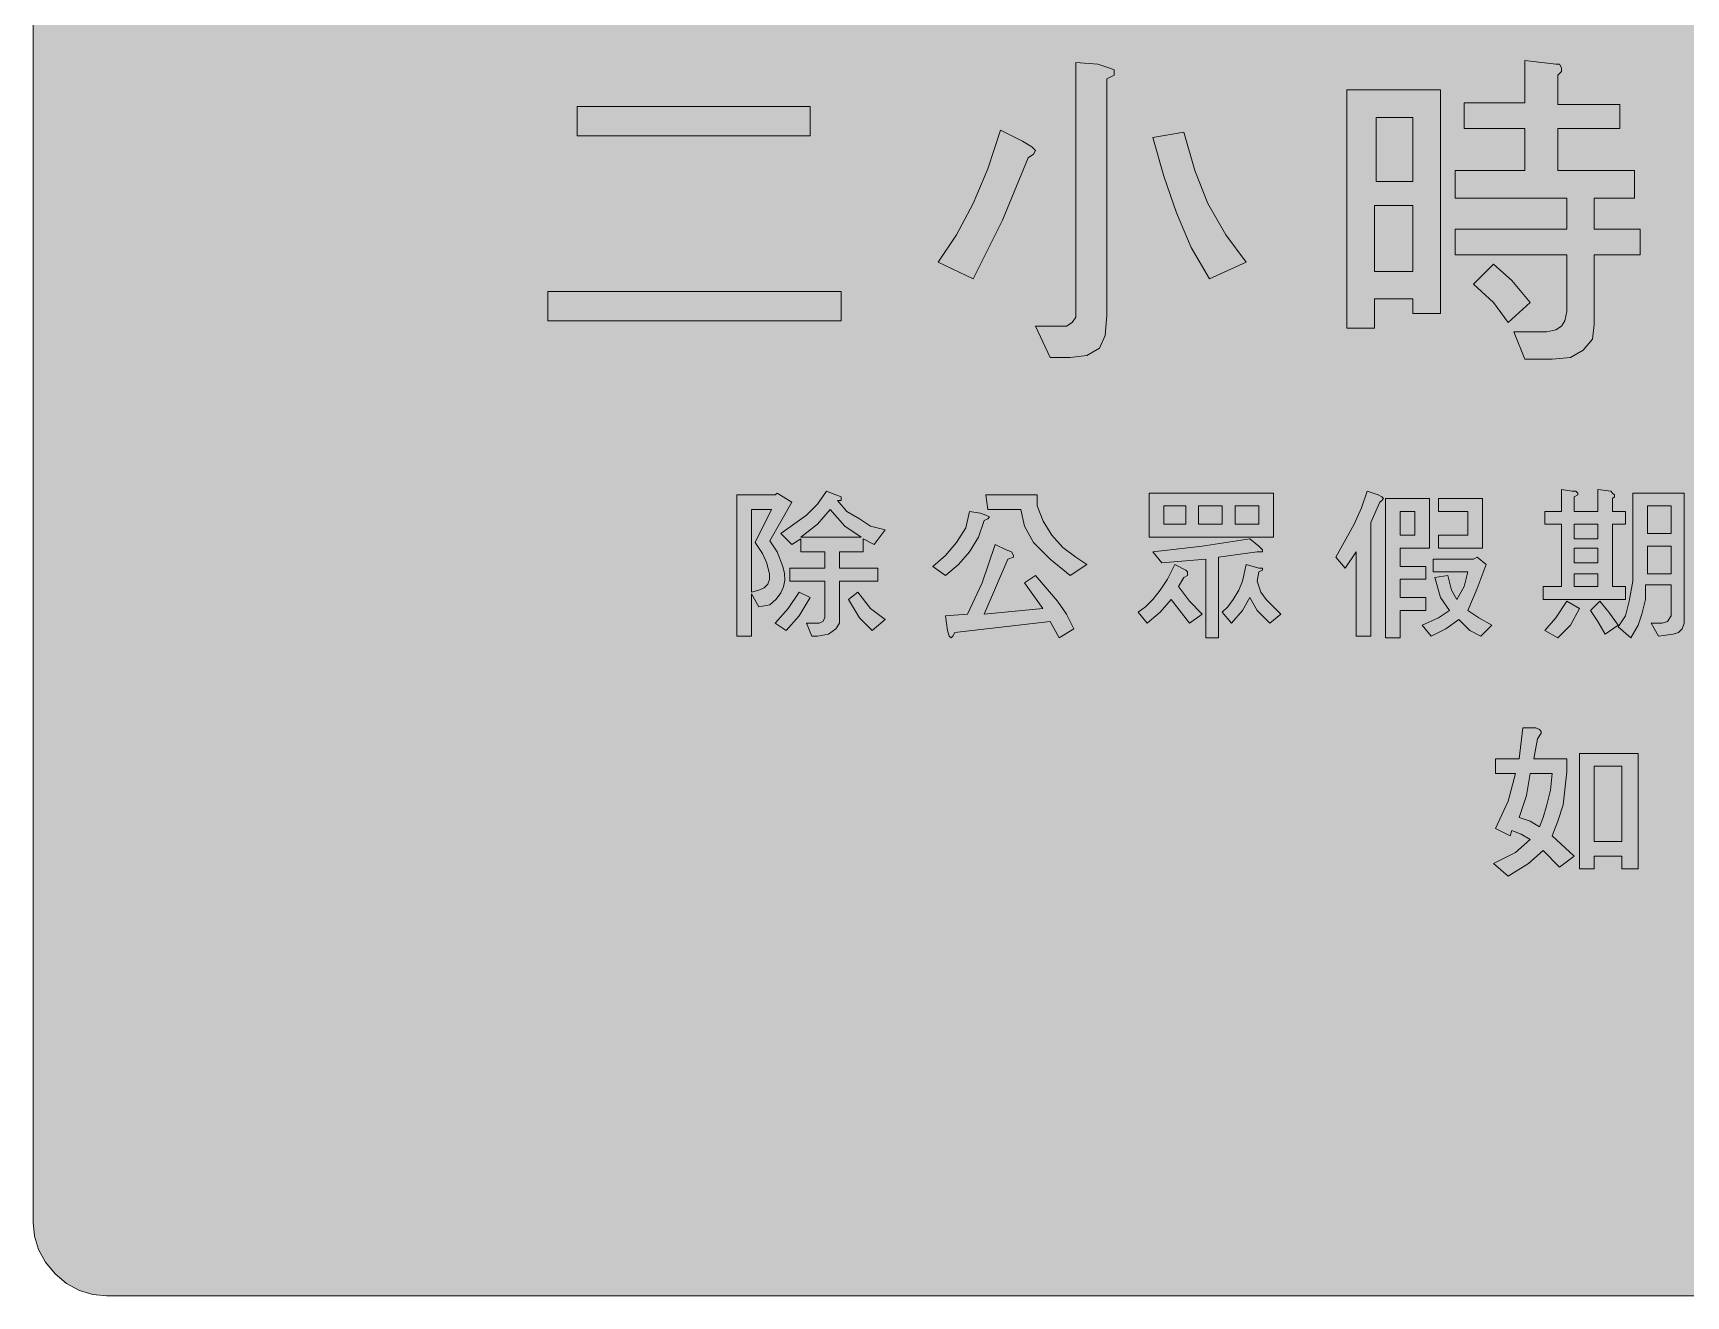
# Model space of a CAD drawing. Header units: metres. Extents: x 10 to 559, y 12 to 260.
# Drawn here: x 10.3 to 172.6, y 12.1 to 136.1 of the extents above; entities that cross this region are included whole.
import ezdxf

# ---------------------------------------------------------------- set-up
doc = ezdxf.new("R2010")
doc.units = ezdxf.units.M
doc.layers.add('FILL_BLUE_0000FF', color=7, linetype='Continuous', true_color=0x0000ff)
doc.layers.add('FILL_WHITE_FFFFFF', color=7, linetype='Continuous', true_color=0xffffff)

msp = doc.modelspace()

# ---------------------------------------------------------------- hatches: boundary and pattern name
at = {"layer": 'FILL_BLUE_0000FF', "true_color": 0x0000ff}
h = msp.add_hatch(color=7, dxfattribs=at)
h.dxf.hatch_style = 1
h.paths.add_polyline_path([(553.87, 259.97), (555.21, 259.58), (556.42, 258.96), (557.46, 258.12), (558.3, 256.98), (558.92, 255.74), (559.31, 254.42), (559.44, 253.08), (559.44, 19.26), (559.4, 17.91), (559.08, 16.56), (558.41, 15.32), (557.46, 14.22), (556.32, 13.28), (555.08, 12.6), (553.76, 12.2), (552.42, 12.06), (17.46, 12.06), (16.12, 12.19), (14.81, 12.6), (13.56, 13.28), (12.42, 14.22), (11.48, 15.36), (10.8, 16.61), (10.4, 17.92), (10.26, 19.26), (10.26, 253.08), (10.4, 254.34), (10.8, 255.6), (11.48, 256.93), (12.42, 258.12), (13.52, 259.04), (14.12, 259.36), (14.76, 259.56), (16.11, 259.97), (17.46, 260.1), (552.42, 260.1), (553.87, 259.97)])
at = {"layer": 'FILL_WHITE_FFFFFF', "true_color": 0xffffff}
h = msp.add_hatch(color=7, dxfattribs=at)
h.dxf.hatch_style = 1
h.paths.add_polyline_path([(115.92, 132.66), (116.46, 132.48), (116.46, 131.94), (115.74, 131.58), (115.74, 108.36), (115.56, 106.38), (115.02, 105.12), (113.76, 104.4), (112.14, 104.22), (110.16, 104.22), (108.72, 107.28), (111.78, 107.28), (112.32, 107.64), (112.68, 108.18), (112.68, 133.2), (114.84, 133.02), (115.92, 132.66)])
h = msp.add_hatch(color=7, dxfattribs=at)
h.dxf.hatch_style = 1
h.paths.add_polyline_path([(156.78, 126.72), (150.84, 126.72), (150.84, 129.24), (156.78, 129.24), (156.78, 133.38), (159.84, 133.02), (160.2, 133.02), (160.38, 132.66), (160.38, 132.3), (160.02, 131.94), (160.02, 129.06), (166.14, 129.06), (166.14, 126.72), (160.02, 126.72), (160.02, 122.58), (167.58, 122.58), (167.58, 119.88), (163.62, 119.88), (163.62, 116.82), (168.12, 116.82), (168.12, 114.3), (163.62, 114.3), (163.62, 107.46), (163.44, 106.02), (162.54, 104.94), (161.28, 104.22), (159.48, 104.04), (156.78, 104.04), (155.7, 106.74), (158.94, 106.74), (159.84, 106.92), (160.38, 107.28), (160.74, 107.82), (160.92, 108.72), (160.92, 114.3), (149.94, 114.3), (149.94, 116.82), (160.92, 116.82), (160.92, 119.88), (149.94, 119.88), (149.94, 122.58), (156.78, 122.58), (156.78, 126.72)])
h = msp.add_hatch(color=7, dxfattribs=at)
h.dxf.hatch_style = 1
h.paths.add_polyline_path([(145.8, 108.54), (145.8, 109.98), (142.02, 109.98), (142.02, 107.1), (139.32, 107.1), (139.32, 130.5), (148.5, 130.5), (148.5, 108.54), (145.8, 108.54)])
h.paths.add_polyline_path([(142.2, 127.8), (142.2, 121.5), (145.8, 121.5), (145.8, 127.8), (142.2, 127.8)], flags=16)
h.paths.add_polyline_path([(145.8, 119.16), (142.02, 119.16), (142.02, 112.68), (145.8, 112.68), (145.8, 119.16)], flags=16)
h = msp.add_hatch(color=7, dxfattribs=at)
h.dxf.hatch_style = 1
h.paths.add_polyline_path([(86.58, 128.88), (86.58, 126), (63.72, 126), (63.72, 128.88), (86.58, 128.88)])
h = msp.add_hatch(color=7, dxfattribs=at)
h.dxf.hatch_style = 1
h.paths.add_polyline_path([(100.98, 116.28), (102.6, 119.34), (104.04, 122.76), (105.3, 126.54), (107.46, 125.46), (108.36, 124.92), (108.72, 124.56), (108.54, 124.2), (108, 123.84), (105.48, 117.72), (102.6, 111.96), (99.18, 113.58), (100.98, 116.28)])
h = msp.add_hatch(color=7, dxfattribs=at)
h.dxf.hatch_style = 1
h.paths.add_polyline_path([(124.02, 115.02), (122.58, 118.44), (121.32, 122.04), (120.24, 125.82), (123.3, 126.36), (124.38, 122.58), (125.64, 119.34), (127.44, 116.28), (129.42, 113.58), (125.82, 111.96), (124.02, 115.02)])
h = msp.add_hatch(color=7, dxfattribs=at)
h.dxf.hatch_style = 1
h.paths.add_polyline_path([(155.52, 111.78), (157.32, 109.62), (155.16, 107.64), (153.72, 109.62), (151.74, 111.42), (153.72, 113.4), (155.52, 111.78)])
h = msp.add_hatch(color=7, dxfattribs=at)
h.dxf.hatch_style = 1
h.paths.add_polyline_path([(89.64, 110.7), (89.64, 107.82), (60.84, 107.82), (60.84, 110.7), (89.64, 110.7)])
h = msp.add_hatch(color=7, dxfattribs=at)
h.dxf.hatch_style = 1
h.paths.add_polyline_path([(89.64, 90.18), (89.28, 90.18), (90.18, 89.1), (91.44, 88.38), (92.52, 87.66), (93.96, 87.3), (92.88, 85.86), (91.8, 86.4), (91.8, 85.14), (89.46, 85.14), (89.46, 83.52), (93.24, 83.52), (93.24, 82.26), (89.46, 82.26), (89.46, 78.12), (89.1, 77.58), (88.38, 77.04), (87.3, 76.86), (86.76, 76.86), (86.22, 78.12), (87.48, 78.12), (87.84, 78.3), (88.02, 78.66), (88.02, 82.26), (84.6, 82.26), (84.6, 83.52), (88.02, 83.52), (88.02, 85.14), (85.68, 85.14), (85.68, 86.4), (84.78, 85.86), (83.7, 86.94), (86.22, 88.74), (87.3, 89.82), (88.2, 91.08), (89.1, 90.72), (89.64, 90.54), (89.64, 90.18)])
h.paths.add_polyline_path([(85.68, 86.58), (91.62, 86.58), (90, 87.66), (88.56, 89.28), (87.3, 87.84), (85.68, 86.58)], flags=16)
h = msp.add_hatch(color=7, dxfattribs=at)
h.dxf.hatch_style = 1
h.paths.add_polyline_path([(142.74, 90.54), (142.92, 90.36), (142.74, 90.18), (142.56, 90), (141.66, 88.02), (141.66, 76.86), (140.22, 76.86), (140.22, 85.14), (139.14, 83.52), (138.24, 84.6), (140.04, 87.84), (140.76, 89.46), (141.3, 91.08), (142.38, 90.72), (142.74, 90.54)])
h = msp.add_hatch(color=7, dxfattribs=at)
h.dxf.hatch_style = 1
h.paths.add_polyline_path([(161.82, 91.08), (162, 90.9), (162, 90.72), (161.64, 90.54), (161.64, 89.1), (163.98, 89.1), (163.98, 91.26), (165.24, 91.08), (165.42, 90.9), (165.6, 90.72), (165.6, 90.54), (165.42, 90.36), (165.42, 89.1), (166.68, 89.1), (166.68, 87.84), (165.42, 87.84), (165.42, 81.72), (166.68, 81.72), (166.68, 80.46), (158.58, 80.46), (158.58, 81.72), (160.38, 81.72), (160.38, 87.84), (158.76, 87.84), (158.76, 89.1), (160.38, 89.1), (160.38, 91.26), (161.46, 91.08), (161.82, 91.08)])
h.paths.add_polyline_path([(161.64, 84.06), (163.98, 84.06), (163.98, 85.5), (161.64, 85.5), (161.64, 84.06)], flags=16)
h.paths.add_polyline_path([(161.64, 82.98), (161.64, 81.72), (163.98, 81.72), (163.98, 82.98), (161.64, 82.98)], flags=16)
h.paths.add_polyline_path([(163.98, 87.84), (161.64, 87.84), (161.64, 86.4), (163.98, 86.4), (163.98, 87.84)], flags=16)
h = msp.add_hatch(color=7, dxfattribs=at)
h.dxf.hatch_style = 1
h.paths.add_polyline_path([(83.34, 90.9), (84.78, 90), (82.62, 86.22), (83.34, 85.14), (83.92, 83.69), (84.07, 83.01), (84.09, 82.35), (83.97, 81.71), (83.7, 81.1), (83.26, 80.5), (82.62, 79.92), (81.54, 79.74), (80.82, 81), (80.82, 76.86), (79.38, 76.86), (79.38, 90.72), (83.16, 90.72), (83.34, 90.9)])
h.paths.add_polyline_path([(82.09, 81.6), (82.43, 81.96), (82.59, 82.41), (82.61, 82.93), (82.34, 84.02), (81.9, 84.96), (81.18, 86.04), (82.8, 89.28), (80.82, 89.28), (80.82, 81.18), (81.54, 81.36), (82.09, 81.6)], flags=16)
h = msp.add_hatch(color=7, dxfattribs=at)
h.dxf.hatch_style = 1
h.paths.add_polyline_path([(108.9, 90.72), (108.9, 89.64), (109.49, 88.14), (110.33, 86.77), (111.4, 85.57), (112.68, 84.6), (113.76, 83.88), (112.14, 82.8), (110.16, 84.42), (108.54, 86.04), (107.64, 87.66), (107.28, 89.28), (104.04, 89.28), (103.86, 90.72), (108.9, 90.72)])
h = msp.add_hatch(color=7, dxfattribs=at)
h.dxf.hatch_style = 1
h.paths.add_polyline_path([(119.88, 90.9), (132.12, 90.9), (132.12, 86.58), (119.88, 86.58), (119.88, 90.9)])
h.paths.add_polyline_path([(121.32, 87.84), (123.48, 87.84), (123.48, 89.64), (121.32, 89.64), (121.32, 87.84)], flags=16)
h.paths.add_polyline_path([(124.74, 89.64), (124.74, 87.84), (127.08, 87.84), (127.08, 89.64), (124.74, 89.64)], flags=16)
h.paths.add_polyline_path([(130.68, 89.64), (128.34, 89.64), (128.34, 87.84), (130.68, 87.84), (130.68, 89.64)], flags=16)
h = msp.add_hatch(color=7, dxfattribs=at)
h.dxf.hatch_style = 1
h.paths.add_polyline_path([(147.42, 85.5), (144.54, 85.5), (144.54, 83.7), (147.06, 83.7), (147.06, 82.44), (144.54, 82.44), (144.54, 80.64), (147.06, 80.64), (147.06, 79.38), (144.54, 79.38), (144.54, 76.68), (143.1, 76.68), (143.1, 90.36), (147.42, 90.36), (147.42, 85.5)])
h.paths.add_polyline_path([(145.98, 89.1), (144.54, 89.1), (144.54, 86.76), (145.98, 86.76), (145.98, 89.1)], flags=16)
h = msp.add_hatch(color=7, dxfattribs=at)
h.dxf.hatch_style = 1
h.paths.add_polyline_path([(152.64, 90.36), (152.64, 85.5), (148.32, 85.5), (148.32, 86.76), (151.2, 86.76), (151.2, 89.1), (148.32, 89.1), (148.32, 90.36), (152.64, 90.36)])
h = msp.add_hatch(color=7, dxfattribs=at)
h.dxf.hatch_style = 1
h.paths.add_polyline_path([(172.26, 77.58), (171.9, 77.22), (171.36, 77.04), (169.92, 76.86), (169.2, 78.12), (170.28, 78.12), (170.82, 78.3), (171.18, 78.84), (171.18, 81.9), (168.66, 81.9), (168.66, 80.46), (168.3, 79.02), (167.94, 77.94), (167.22, 76.68), (165.96, 77.76), (166.68, 78.84), (167.04, 80.28), (167.4, 82.26), (167.4, 90.9), (172.44, 90.9), (172.44, 78.12), (172.26, 77.58)])
h.paths.add_polyline_path([(168.84, 85.68), (168.84, 82.98), (171.18, 82.98), (171.18, 85.68), (168.84, 85.68)], flags=16)
h.paths.add_polyline_path([(171.18, 89.64), (168.84, 89.64), (168.84, 86.94), (171.18, 86.94), (171.18, 89.64)], flags=16)
h = msp.add_hatch(color=7, dxfattribs=at)
h.dxf.hatch_style = 1
h.paths.add_polyline_path([(103.86, 88.74), (104.22, 88.56), (104.04, 88.38), (103.68, 88.2), (103.14, 86.58), (102.24, 85.14), (101.16, 83.88), (99.9, 82.8), (98.64, 83.7), (99.9, 84.78), (100.98, 86.04), (101.88, 87.48), (102.24, 89.1), (103.32, 88.92), (103.86, 88.74)])
h = msp.add_hatch(color=7, dxfattribs=at)
h.dxf.hatch_style = 1
h.paths.add_polyline_path([(125.1, 85.68), (129.78, 86.4), (130.68, 85.68), (131.04, 85.32), (131.04, 85.14), (130.5, 85.14), (126.72, 84.6), (126.72, 76.68), (125.46, 76.68), (125.46, 84.42), (121.14, 84.06), (120.24, 85.14), (125.1, 85.68)])
h = msp.add_hatch(color=7, dxfattribs=at)
h.dxf.hatch_style = 1
h.paths.add_polyline_path([(106.38, 85.14), (106.56, 84.78), (106.56, 84.6), (106.02, 84.42), (103.68, 79.02), (109.44, 79.56), (107.64, 82.08), (108.72, 82.8), (110.88, 80.28), (111.78, 79.02), (112.5, 77.58), (111.06, 76.68), (110.16, 78.3), (100.8, 77.22), (100.62, 76.86), (100.44, 76.68), (100.26, 76.86), (100.08, 77.4), (99.9, 78.84), (102.06, 79.02), (103.5, 82.08), (104.76, 85.86), (105.84, 85.32), (106.38, 85.14)])
h = msp.add_hatch(color=7, dxfattribs=at)
h.dxf.hatch_style = 1
h.paths.add_polyline_path([(151.74, 84.42), (152.1, 84.6), (153, 83.88), (152.1, 81.54), (151.2, 79.38), (152.28, 78.66), (153.54, 77.94), (152.46, 76.86), (151.38, 77.4), (150.3, 78.48), (149.04, 77.58), (147.6, 76.86), (146.7, 77.94), (148.32, 78.66), (149.4, 79.38), (148.5, 80.64), (147.96, 82.62), (149.22, 82.8), (149.58, 81.36), (150.12, 80.46), (150.84, 81.72), (151.2, 83.16), (147.78, 83.16), (147.78, 84.42), (151.74, 84.42)])
h = msp.add_hatch(color=7, dxfattribs=at)
h.dxf.hatch_style = 1
h.paths.add_polyline_path([(123.48, 83.34), (123.66, 83.16), (123.66, 82.8), (123.3, 82.62), (122.76, 81.72), (123.84, 80.28), (125.1, 79.02), (123.84, 78.12), (122.04, 80.46), (120.96, 79.2), (119.7, 78.12), (118.8, 79.2), (119.52, 79.74), (120.24, 80.46), (120.96, 81.36), (121.68, 82.44), (122.4, 83.88), (123.48, 83.34)])
h = msp.add_hatch(color=7, dxfattribs=at)
h.dxf.hatch_style = 1
h.paths.add_polyline_path([(130.68, 83.52), (131.04, 83.52), (131.04, 83.34), (130.68, 83.16), (130.5, 82.26), (130.86, 81.18), (131.4, 80.46), (132.84, 79.02), (131.76, 78.12), (130.5, 79.38), (129.78, 80.64), (129.06, 79.38), (127.98, 78.12), (127.08, 79.2), (127.62, 79.74), (128.16, 80.46), (128.7, 81.36), (129.06, 82.26), (129.42, 83.88), (130.68, 83.52)])
h = msp.add_hatch(color=7, dxfattribs=at)
h.dxf.hatch_style = 1
h.paths.add_polyline_path([(85.5, 78.84), (84.24, 77.4), (83.16, 78.12), (84.42, 79.56), (85.5, 81.18), (86.58, 80.64), (85.5, 78.84)])
h = msp.add_hatch(color=7, dxfattribs=at)
h.dxf.hatch_style = 1
h.paths.add_polyline_path([(92.52, 79.56), (93.96, 78.48), (92.7, 77.4), (91.44, 78.66), (90.36, 80.46), (91.26, 81.18), (92.52, 79.56)])
h = msp.add_hatch(color=7, dxfattribs=at)
h.dxf.hatch_style = 1
h.paths.add_polyline_path([(159.84, 78.66), (160.92, 80.28), (162.18, 79.56), (161.28, 77.94), (160.02, 76.68), (158.76, 77.4), (159.84, 78.66)])
h = msp.add_hatch(color=7, dxfattribs=at)
h.dxf.hatch_style = 1
h.paths.add_polyline_path([(165.06, 79.2), (165.96, 77.94), (164.7, 77.04), (163.98, 78.3), (163.26, 79.38), (164.16, 80.28), (165.06, 79.2)])
h = msp.add_hatch(color=7, dxfattribs=at)
h.dxf.hatch_style = 1
h.paths.add_polyline_path([(156.24, 64.8), (156.6, 67.86), (157.86, 67.86), (158.22, 67.68), (158.4, 67.5), (158.4, 67.32), (158.04, 66.78), (157.86, 65.88), (157.68, 64.8), (160.92, 64.8), (160.92, 63.54), (160.56, 60.3), (160.02, 58.68), (159.48, 57.24), (161.64, 55.26), (160.2, 54.18), (158.58, 55.8), (157.14, 54.54), (155.16, 53.28), (153.72, 54.54), (155.88, 55.62), (157.32, 56.88), (156.42, 57.42), (155.52, 57.78), (155.34, 57.24), (153.9, 57.96), (155.16, 60.66), (155.88, 63.36), (153.9, 63.36), (153.9, 64.8), (156.24, 64.8)])
h.paths.add_polyline_path([(156.24, 59.04), (157.32, 58.68), (158.22, 58.14), (158.58, 59.04), (158.94, 60.3), (159.3, 61.74), (159.48, 63.36), (157.32, 63.36), (156.96, 61.2), (156.24, 59.04)], flags=16)
h = msp.add_hatch(color=7, dxfattribs=at)
h.dxf.hatch_style = 1
h.paths.add_polyline_path([(167.94, 65.34), (167.94, 54), (166.32, 54), (166.32, 55.26), (163.62, 55.26), (163.62, 54), (162.18, 54), (162.18, 65.34), (167.94, 65.34)])
h.paths.add_polyline_path([(166.32, 64.08), (163.62, 64.08), (163.62, 56.7), (166.32, 56.7), (166.32, 64.08)], flags=16)

# ---------------------------------------------------------------- linework, layer by layer
at = {"layer": 'FILL_BLUE_0000FF', "lineweight": 0, "true_color": 0x0000ff}
msp.add_lwpolyline([(552.42, 12.06), (17.46, 12.06), (16.12, 12.19), (14.81, 12.6), (13.56, 13.28), (12.42, 14.22), (11.48, 15.36), (10.8, 16.61), (10.4, 17.92), (10.26, 19.26), (10.26, 253.08), (10.4, 254.34), (10.8, 255.6), (11.48, 256.93), (12.42, 258.12), (13.52, 259.04), (14.12, 259.36), (14.76, 259.56), (16.11, 259.97), (17.46, 260.1), (552.42, 260.1)], dxfattribs=at)
at = {"layer": 'FILL_WHITE_FFFFFF', "lineweight": 0, "true_color": 0xffffff}
for points in [[(115.92, 132.66), (116.46, 132.48), (116.46, 131.94), (115.74, 131.58), (115.74, 108.36), (115.56, 106.38), (115.02, 105.12), (113.76, 104.4), (112.14, 104.22), (110.16, 104.22), (108.72, 107.28), (111.78, 107.28), (112.32, 107.64), (112.68, 108.18), (112.68, 133.2), (114.84, 133.02)], [(156.78, 126.72), (150.84, 126.72), (150.84, 129.24), (156.78, 129.24), (156.78, 133.38), (159.84, 133.02), (160.2, 133.02), (160.38, 132.66), (160.38, 132.3), (160.02, 131.94), (160.02, 129.06), (166.14, 129.06), (166.14, 126.72), (160.02, 126.72), (160.02, 122.58), (167.58, 122.58), (167.58, 119.88), (163.62, 119.88), (163.62, 116.82), (168.12, 116.82), (168.12, 114.3), (163.62, 114.3), (163.62, 107.46), (163.44, 106.02), (162.54, 104.94), (161.28, 104.22), (159.48, 104.04), (156.78, 104.04), (155.7, 106.74), (158.94, 106.74), (159.84, 106.92), (160.38, 107.28), (160.74, 107.82), (160.92, 108.72), (160.92, 114.3), (149.94, 114.3), (149.94, 116.82), (160.92, 116.82), (160.92, 119.88), (149.94, 119.88), (149.94, 122.58), (156.78, 122.58)], [(145.8, 108.54), (145.8, 109.98), (142.02, 109.98), (142.02, 107.1), (139.32, 107.1), (139.32, 130.5), (148.5, 130.5), (148.5, 108.54)], [(86.58, 128.88), (86.58, 126), (63.72, 126), (63.72, 128.88)], [(142.2, 127.8), (142.2, 121.5), (145.8, 121.5), (145.8, 127.8)], [(100.98, 116.28), (102.6, 119.34), (104.04, 122.76), (105.3, 126.54), (107.46, 125.46), (108.36, 124.92), (108.72, 124.56), (108.54, 124.2), (108, 123.84), (105.48, 117.72), (102.6, 111.96), (99.18, 113.58)], [(124.02, 115.02), (122.58, 118.44), (121.32, 122.04), (120.24, 125.82), (123.3, 126.36), (124.38, 122.58), (125.64, 119.34), (127.44, 116.28), (129.42, 113.58), (125.82, 111.96)], [(145.8, 119.16), (142.02, 119.16), (142.02, 112.68), (145.8, 112.68)], [(155.52, 111.78), (157.32, 109.62), (155.16, 107.64), (153.72, 109.62), (151.74, 111.42), (153.72, 113.4)], [(89.64, 110.7), (89.64, 107.82), (60.84, 107.82), (60.84, 110.7)], [(89.64, 90.18), (89.28, 90.18), (90.18, 89.1), (91.44, 88.38), (92.52, 87.66), (93.96, 87.3), (92.88, 85.86), (91.8, 86.4), (91.8, 85.14), (89.46, 85.14), (89.46, 83.52), (93.24, 83.52), (93.24, 82.26), (89.46, 82.26), (89.46, 78.12), (89.1, 77.58), (88.38, 77.04), (87.3, 76.86), (86.76, 76.86), (86.22, 78.12), (87.48, 78.12), (87.84, 78.3), (88.02, 78.66), (88.02, 82.26), (84.6, 82.26), (84.6, 83.52), (88.02, 83.52), (88.02, 85.14), (85.68, 85.14), (85.68, 86.4), (84.78, 85.86), (83.7, 86.94), (86.22, 88.74), (87.3, 89.82), (88.2, 91.08), (89.1, 90.72), (89.64, 90.54)], [(142.74, 90.54), (142.92, 90.36), (142.74, 90.18), (142.56, 90), (141.66, 88.02), (141.66, 76.86), (140.22, 76.86), (140.22, 85.14), (139.14, 83.52), (138.24, 84.6), (140.04, 87.84), (140.76, 89.46), (141.3, 91.08), (142.38, 90.72)], [(161.82, 91.08), (162, 90.9), (162, 90.72), (161.64, 90.54), (161.64, 89.1), (163.98, 89.1), (163.98, 91.26), (165.24, 91.08), (165.42, 90.9), (165.6, 90.72), (165.6, 90.54), (165.42, 90.36), (165.42, 89.1), (166.68, 89.1), (166.68, 87.84), (165.42, 87.84), (165.42, 81.72), (166.68, 81.72), (166.68, 80.46), (158.58, 80.46), (158.58, 81.72), (160.38, 81.72), (160.38, 87.84), (158.76, 87.84), (158.76, 89.1), (160.38, 89.1), (160.38, 91.26), (161.46, 91.08)], [(83.34, 90.9), (84.78, 90), (82.62, 86.22), (83.34, 85.14), (83.92, 83.69), (84.07, 83.01), (84.09, 82.35), (83.97, 81.71), (83.7, 81.1), (83.26, 80.5), (82.62, 79.92), (81.54, 79.74), (80.82, 81), (80.82, 76.86), (79.38, 76.86), (79.38, 90.72), (83.16, 90.72)], [(108.9, 90.72), (108.9, 89.64), (109.49, 88.14), (110.33, 86.77), (111.4, 85.57), (112.68, 84.6), (113.76, 83.88), (112.14, 82.8), (110.16, 84.42), (108.54, 86.04), (107.64, 87.66), (107.28, 89.28), (104.04, 89.28), (103.86, 90.72)], [(119.88, 90.9), (132.12, 90.9), (132.12, 86.58), (119.88, 86.58)], [(121.32, 87.84), (123.48, 87.84), (123.48, 89.64), (121.32, 89.64)], [(124.74, 89.64), (124.74, 87.84), (127.08, 87.84), (127.08, 89.64)], [(130.68, 89.64), (128.34, 89.64), (128.34, 87.84), (130.68, 87.84)], [(147.42, 85.5), (144.54, 85.5), (144.54, 83.7), (147.06, 83.7), (147.06, 82.44), (144.54, 82.44), (144.54, 80.64), (147.06, 80.64), (147.06, 79.38), (144.54, 79.38), (144.54, 76.68), (143.1, 76.68), (143.1, 90.36), (147.42, 90.36)], [(152.64, 90.36), (152.64, 85.5), (148.32, 85.5), (148.32, 86.76), (151.2, 86.76), (151.2, 89.1), (148.32, 89.1), (148.32, 90.36)], [(172.26, 77.58), (171.9, 77.22), (171.36, 77.04), (169.92, 76.86), (169.2, 78.12), (170.28, 78.12), (170.82, 78.3), (171.18, 78.84), (171.18, 81.9), (168.66, 81.9), (168.66, 80.46), (168.3, 79.02), (167.94, 77.94), (167.22, 76.68), (165.96, 77.76), (166.68, 78.84), (167.04, 80.28), (167.4, 82.26), (167.4, 90.9), (172.44, 90.9), (172.44, 78.12)], [(171.18, 89.64), (168.84, 89.64), (168.84, 86.94), (171.18, 86.94)], [(82.09, 81.6), (82.43, 81.96), (82.59, 82.41), (82.61, 82.93), (82.34, 84.02), (81.9, 84.96), (81.18, 86.04), (82.8, 89.28), (80.82, 89.28), (80.82, 81.18), (81.54, 81.36)], [(85.68, 86.58), (91.62, 86.58), (90, 87.66), (88.56, 89.28), (87.3, 87.84)], [(103.86, 88.74), (104.22, 88.56), (104.04, 88.38), (103.68, 88.2), (103.14, 86.58), (102.24, 85.14), (101.16, 83.88), (99.9, 82.8), (98.64, 83.7), (99.9, 84.78), (100.98, 86.04), (101.88, 87.48), (102.24, 89.1), (103.32, 88.92)], [(145.98, 89.1), (144.54, 89.1), (144.54, 86.76), (145.98, 86.76)], [(163.98, 87.84), (161.64, 87.84), (161.64, 86.4), (163.98, 86.4)], [(125.1, 85.68), (129.78, 86.4), (130.68, 85.68), (131.04, 85.32), (131.04, 85.14), (130.5, 85.14), (126.72, 84.6), (126.72, 76.68), (125.46, 76.68), (125.46, 84.42), (121.14, 84.06), (120.24, 85.14)], [(106.38, 85.14), (106.56, 84.78), (106.56, 84.6), (106.02, 84.42), (103.68, 79.02), (109.44, 79.56), (107.64, 82.08), (108.72, 82.8), (110.88, 80.28), (111.78, 79.02), (112.5, 77.58), (111.06, 76.68), (110.16, 78.3), (100.8, 77.22), (100.62, 76.86), (100.44, 76.68), (100.26, 76.86), (100.08, 77.4), (99.9, 78.84), (102.06, 79.02), (103.5, 82.08), (104.76, 85.86), (105.84, 85.32)], [(151.74, 84.42), (152.1, 84.6), (153, 83.88), (152.1, 81.54), (151.2, 79.38), (152.28, 78.66), (153.54, 77.94), (152.46, 76.86), (151.38, 77.4), (150.3, 78.48), (149.04, 77.58), (147.6, 76.86), (146.7, 77.94), (148.32, 78.66), (149.4, 79.38), (148.5, 80.64), (147.96, 82.62), (149.22, 82.8), (149.58, 81.36), (150.12, 80.46), (150.84, 81.72), (151.2, 83.16), (147.78, 83.16), (147.78, 84.42)], [(161.64, 84.06), (163.98, 84.06), (163.98, 85.5), (161.64, 85.5)], [(168.84, 85.68), (168.84, 82.98), (171.18, 82.98), (171.18, 85.68)], [(123.48, 83.34), (123.66, 83.16), (123.66, 82.8), (123.3, 82.62), (122.76, 81.72), (123.84, 80.28), (125.1, 79.02), (123.84, 78.12), (122.04, 80.46), (120.96, 79.2), (119.7, 78.12), (118.8, 79.2), (119.52, 79.74), (120.24, 80.46), (120.96, 81.36), (121.68, 82.44), (122.4, 83.88)], [(130.68, 83.52), (131.04, 83.52), (131.04, 83.34), (130.68, 83.16), (130.5, 82.26), (130.86, 81.18), (131.4, 80.46), (132.84, 79.02), (131.76, 78.12), (130.5, 79.38), (129.78, 80.64), (129.06, 79.38), (127.98, 78.12), (127.08, 79.2), (127.62, 79.74), (128.16, 80.46), (128.7, 81.36), (129.06, 82.26), (129.42, 83.88)], [(161.64, 82.98), (161.64, 81.72), (163.98, 81.72), (163.98, 82.98)], [(85.5, 78.84), (84.24, 77.4), (83.16, 78.12), (84.42, 79.56), (85.5, 81.18), (86.58, 80.64)], [(92.52, 79.56), (93.96, 78.48), (92.7, 77.4), (91.44, 78.66), (90.36, 80.46), (91.26, 81.18)], [(159.84, 78.66), (160.92, 80.28), (162.18, 79.56), (161.28, 77.94), (160.02, 76.68), (158.76, 77.4)], [(165.06, 79.2), (165.96, 77.94), (164.7, 77.04), (163.98, 78.3), (163.26, 79.38), (164.16, 80.28)], [(156.24, 64.8), (156.6, 67.86), (157.86, 67.86), (158.22, 67.68), (158.4, 67.5), (158.4, 67.32), (158.04, 66.78), (157.86, 65.88), (157.68, 64.8), (160.92, 64.8), (160.92, 63.54), (160.56, 60.3), (160.02, 58.68), (159.48, 57.24), (161.64, 55.26), (160.2, 54.18), (158.58, 55.8), (157.14, 54.54), (155.16, 53.28), (153.72, 54.54), (155.88, 55.62), (157.32, 56.88), (156.42, 57.42), (155.52, 57.78), (155.34, 57.24), (153.9, 57.96), (155.16, 60.66), (155.88, 63.36), (153.9, 63.36), (153.9, 64.8)], [(167.94, 65.34), (167.94, 54), (166.32, 54), (166.32, 55.26), (163.62, 55.26), (163.62, 54), (162.18, 54), (162.18, 65.34)], [(156.24, 59.04), (157.32, 58.68), (158.22, 58.14), (158.58, 59.04), (158.94, 60.3), (159.3, 61.74), (159.48, 63.36), (157.32, 63.36), (156.96, 61.2)], [(166.32, 64.08), (163.62, 64.08), (163.62, 56.7), (166.32, 56.7)]]:
    msp.add_lwpolyline(points, close=True, dxfattribs=at)

doc.saveas('drawing.dxf')
